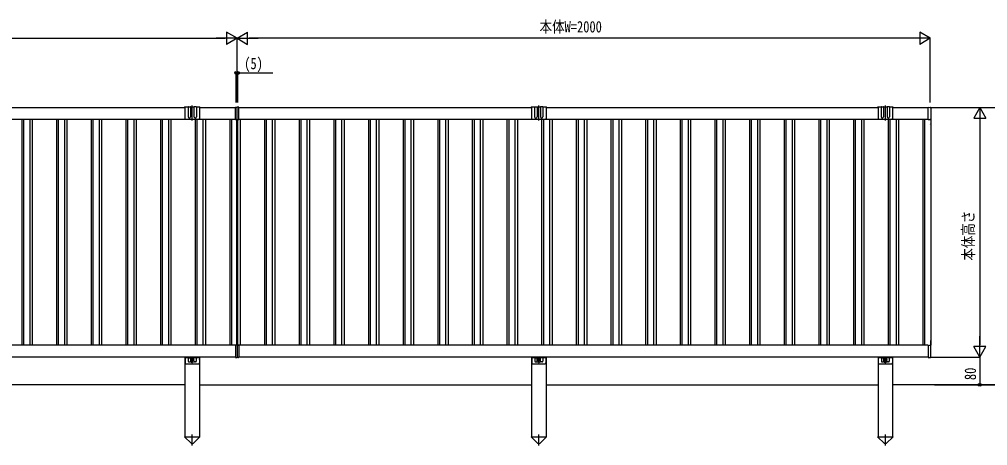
# Model space of a CAD drawing. Units: millimetres, scale not verified. Extents: x -4205 to 4205, y -2970 to 2970.
# Drawn here: x 6 to 2800, y -61 to 1169 of the extents above; entities that cross this region are included whole.
import ezdxf
from ezdxf.enums import TextEntityAlignment as Align

# ---------------------------------------------------------------- set-up
doc = ezdxf.new("R2010")
doc.units = ezdxf.units.MM
doc.header["$LTSCALE"] = 16
doc.layers.add('0-3_YKK_A1', color=4, linetype='Continuous')
doc.layers.add('0-4_YKK_D', color=6, linetype='Continuous')
doc.styles.add('ＭＳ ゴシック', font='')
doc.styles.get('ＭＳ ゴシック').set_extended_font_data('MS Gothic')

msp = doc.modelspace()

# ---------------------------------------------------------------- linework, layer by layer
at = {"layer": '0-3_YKK_A1'}
for p, q in [((-344.48, 914.22), (484.02, 914.22)), ((493.02, 915.72), (484.02, 915.72)), ((484.02, 915.72), (484.02, 882.71)), ((493.02, 915.72), (493.02, 887.71)), ((494.02, 916.72), (499.02, 916.72)), ((510.02, 915.72), (500.02, 915.72)), ((500.02, 915.72), (500.02, 887.71)), ((505.02, 876.64), (505.02, 920.42)), ((510.02, 915.72), (510.02, 887.71)), ((516.02, 916.72), (511.02, 916.72)), ((526.02, 915.72), (517.02, 915.72)), ((517.02, 915.72), (517.02, 887.71)), ((526.02, 915.72), (526.02, 882.71)), ((526.02, 914.22), (630.02, 914.22)), ((630.02, 914.16), (630.02, 914.95)), ((630.02, 880.92), (630.02, 914.16)), ((630.21, 915.15), (634.52, 915.42)), ((634.52, 915.42), (634.52, 914.42)), ((638.83, 915.15), (634.52, 915.42)), ((634.52, 880.92), (634.52, 914.42)), ((639.02, 914.16), (639.02, 914.95)), ((639.02, 914.22), (1484.02, 914.22)), ((639.02, 880.92), (639.02, 914.16)), ((1493.02, 915.72), (1484.02, 915.72)), ((1484.02, 915.72), (1484.02, 882.71)), ((1493.02, 915.72), (1493.02, 887.71)), ((1494.02, 916.72), (1499.02, 916.72)), ((1510.02, 915.72), (1500.02, 915.72)), ((1500.02, 915.72), (1500.02, 887.71)), ((1505.02, 876.64), (1505.02, 920.42)), ((1510.02, 915.72), (1510.02, 887.71)), ((1516.02, 916.72), (1511.02, 916.72)), ((1526.02, 915.72), (1517.02, 915.72)), ((1517.02, 915.72), (1517.02, 887.71)), ((1526.02, 915.72), (1526.02, 882.71)), ((1526.02, 914.22), (2484.02, 914.22)), ((2493.02, 915.72), (2484.02, 915.72)), ((2484.02, 915.72), (2484.02, 882.71)), ((2493.02, 915.72), (2493.02, 887.71)), ((2494.02, 916.72), (2499.02, 916.72)), ((2510.02, 915.72), (2500.02, 915.72)), ((2500.02, 915.72), (2500.02, 887.71)), ((2505.02, 876.64), (2505.02, 920.42)), ((2510.02, 915.72), (2510.02, 887.71)), ((2516.02, 916.72), (2511.02, 916.72)), ((2526.02, 915.72), (2517.02, 915.72)), ((2517.02, 915.72), (2517.02, 887.71)), ((2526.02, 915.72), (2526.02, 882.71)), ((2526.02, 914.22), (2628.52, 914.22)), ((2628.52, 914.42), (2628.52, 915.1)), ((2628.52, 880.92), (2628.52, 914.42)), ((2628.84, 915.4), (2635.58, 914.99)), ((2636.52, 913.99), (2636.52, 881.35)), ((630.02, 880.22), (-1359.48, 880.22)), ((13.22, 880.22), (13.22, 228.22)), ((18.22, 880.22), (18.22, 228.22)), ((36.02, 880.22), (36.02, 228.22)), ((43.22, 880.22), (43.22, 228.22)), ((113.22, 880.22), (113.22, 228.22)), ((118.22, 880.22), (118.22, 228.22)), ((136.02, 880.22), (136.02, 228.22)), ((143.22, 880.22), (143.22, 228.22)), ((213.22, 880.22), (213.22, 228.22)), ((218.22, 880.22), (218.22, 228.22)), ((236.02, 880.22), (236.02, 228.22)), ((243.22, 880.22), (243.22, 228.22)), ((313.22, 880.22), (313.22, 228.22)), ((318.22, 880.22), (318.22, 228.22)), ((336.02, 880.22), (336.02, 228.22)), ((343.22, 880.22), (343.22, 228.22)), ((413.22, 880.22), (413.22, 228.22)), ((418.22, 880.22), (418.22, 228.22)), ((436.02, 880.22), (436.02, 228.22)), ((443.22, 880.22), (443.22, 228.22)), ((486.02, 880.71), (504.31, 880.71)), ((505.73, 880.71), (524.02, 880.71)), ((513.22, 880.22), (513.22, 228.22)), ((518.22, 880.22), (518.22, 228.22)), ((536.02, 880.22), (536.02, 228.22)), ((543.22, 880.22), (543.22, 228.22)), ((613.22, 880.22), (613.22, 228.22)), ((618.22, 880.22), (618.22, 228.22)), ((630.02, 880.12), (630.02, 880.92)), ((634.52, 879.92), (630.58, 879.92)), ((633.02, 879.92), (633.02, 228.52)), ((634.52, 880.92), (634.52, 879.92)), ((634.52, 879.92), (638.46, 879.92)), ((636.02, 879.92), (636.02, 228.52)), ((639.02, 880.12), (639.02, 880.92)), ((2628.52, 880.22), (639.02, 880.22)), ((643.22, 880.22), (643.22, 228.22)), ((713.22, 880.22), (713.22, 228.22)), ((718.22, 880.22), (718.22, 228.22)), ((736.02, 880.22), (736.02, 228.22)), ((743.22, 880.22), (743.22, 228.22)), ((813.22, 880.22), (813.22, 228.22)), ((818.22, 880.22), (818.22, 228.22)), ((836.02, 880.22), (836.02, 228.22)), ((843.22, 880.22), (843.22, 228.22)), ((913.22, 880.22), (913.22, 228.22)), ((918.22, 880.22), (918.22, 228.22)), ((936.02, 880.22), (936.02, 228.22)), ((943.22, 880.22), (943.22, 228.22)), ((1013.22, 880.22), (1013.22, 228.22)), ((1018.22, 880.22), (1018.22, 228.22)), ((1036.02, 880.22), (1036.02, 228.22)), ((1043.22, 880.22), (1043.22, 228.22)), ((1113.22, 880.22), (1113.22, 228.22)), ((1118.22, 880.22), (1118.22, 228.22)), ((1136.02, 880.22), (1136.02, 228.22)), ((1143.22, 880.22), (1143.22, 228.22)), ((1213.22, 880.22), (1213.22, 228.22)), ((1218.22, 880.22), (1218.22, 228.22)), ((1236.02, 880.22), (1236.02, 228.22)), ((1243.22, 880.22), (1243.22, 228.22)), ((1313.22, 880.22), (1313.22, 228.22)), ((1318.22, 880.22), (1318.22, 228.22)), ((1336.02, 880.22), (1336.02, 228.22)), ((1343.22, 880.22), (1343.22, 228.22)), ((1413.22, 880.22), (1413.22, 228.22)), ((1418.22, 880.22), (1418.22, 228.22)), ((1436.02, 880.22), (1436.02, 228.22)), ((1443.22, 880.22), (1443.22, 228.22)), ((1486.02, 880.71), (1504.31, 880.71)), ((1505.73, 880.71), (1524.02, 880.71)), ((1513.22, 880.22), (1513.22, 228.22)), ((1518.22, 880.22), (1518.22, 228.22)), ((1536.02, 880.22), (1536.02, 228.22)), ((1543.22, 880.22), (1543.22, 228.22)), ((1613.22, 880.22), (1613.22, 228.22)), ((1618.22, 880.22), (1618.22, 228.22)), ((1636.02, 880.22), (1636.02, 228.22)), ((1643.22, 880.22), (1643.22, 228.22)), ((1713.22, 880.22), (1713.22, 228.22)), ((1718.22, 880.22), (1718.22, 228.22)), ((1736.02, 880.22), (1736.02, 228.22)), ((1743.22, 880.22), (1743.22, 228.22)), ((1813.22, 880.22), (1813.22, 228.22)), ((1818.22, 880.22), (1818.22, 228.22)), ((1836.02, 880.22), (1836.02, 228.22)), ((1843.22, 880.22), (1843.22, 228.22)), ((1913.22, 880.22), (1913.22, 228.22)), ((1918.22, 880.22), (1918.22, 228.22)), ((1936.02, 880.22), (1936.02, 228.22)), ((1943.22, 880.22), (1943.22, 228.22)), ((2013.22, 880.22), (2013.22, 228.22)), ((2018.22, 880.22), (2018.22, 228.22)), ((2036.02, 880.22), (2036.02, 228.22)), ((2043.22, 880.22), (2043.22, 228.22)), ((2113.22, 880.22), (2113.22, 228.22)), ((2118.22, 880.22), (2118.22, 228.22)), ((2136.02, 880.22), (2136.02, 228.22)), ((2143.22, 880.22), (2143.22, 228.22)), ((2213.22, 880.22), (2213.22, 228.22)), ((2218.22, 880.22), (2218.22, 228.22)), ((2236.02, 880.22), (2236.02, 228.22)), ((2243.22, 880.22), (2243.22, 228.22)), ((2313.22, 880.22), (2313.22, 228.22)), ((2318.22, 880.22), (2318.22, 228.22)), ((2336.02, 880.22), (2336.02, 228.22)), ((2343.22, 880.22), (2343.22, 228.22)), ((2413.22, 880.22), (2413.22, 228.22)), ((2418.22, 880.22), (2418.22, 228.22)), ((2436.02, 880.22), (2436.02, 228.22)), ((2443.22, 880.22), (2443.22, 228.22)), ((2486.02, 880.71), (2504.31, 880.71)), ((2505.73, 880.71), (2524.02, 880.71)), ((2513.22, 880.22), (2513.22, 228.22)), ((2518.22, 880.22), (2518.22, 228.22)), ((2536.02, 880.22), (2536.02, 228.22)), ((2543.22, 880.22), (2543.22, 228.22)), ((2613.22, 880.22), (2613.22, 228.22)), ((2618.22, 880.22), (2618.22, 228.22)), ((2628.52, 880.24), (2628.52, 880.92)), ((2628.84, 879.94), (2635.58, 880.35)), ((2632.02, 865.98), (2632.02, 866.36)), ((2636.02, 880.22), (2633.5, 880.22)), ((2636.02, 880.22), (2636.02, 228.22)), ((2636.52, 881.35), (2636.52, 868.07)), ((2636.52, 868.07), (2636.52, 867.08)), ((630.02, 228.22), (-1359.48, 228.22)), ((630.02, 228.32), (630.02, 227.52)), ((630.02, 227.52), (630.02, 194.28)), ((634.52, 228.52), (630.58, 228.52)), ((634.52, 228.52), (638.46, 228.52)), ((634.52, 227.52), (634.52, 228.52)), ((634.52, 227.52), (634.52, 194.02)), ((639.02, 228.32), (639.02, 227.52)), ((2628.52, 228.22), (639.02, 228.22)), ((639.02, 227.52), (639.02, 194.28)), ((2628.52, 228.2), (2628.52, 227.52)), ((2628.52, 227.52), (2628.52, 194.02)), ((2628.84, 228.5), (2635.58, 228.09)), ((2636.02, 228.22), (2633.42, 228.22)), ((2636.52, 240.37), (2636.52, 241.36)), ((2636.52, 227.09), (2636.52, 240.37)), ((2636.52, 194.45), (2636.52, 227.09)), ((630.02, 194.22), (-1359.48, 194.22)), ((484.02, 194.22), (484.02, -35.78)), ((484.52, 194.22), (484.52, 188.18)), ((484.52, 192.72), (493.52, 192.72)), ((484.52, 187.26), (484.52, 177.22)), ((486.52, 175.22), (523.52, 175.22)), ((493.52, 194.22), (493.52, 182.22)), ((494.52, 191.72), (499.52, 191.72)), ((495.52, 180.22), (498.52, 180.22)), ((500.47, 186.22), (509.57, 186.22)), ((500.52, 182.22), (500.52, 194.22)), ((500.52, 192.72), (509.52, 192.72)), ((502.94, 186.57), (502.94, 185.87)), ((502.94, 186.57), (504.17, 186.57)), ((502.94, 185.87), (504.17, 185.87)), ((504.67, 188.3), (505.37, 188.3)), ((504.67, 188.3), (504.67, 187.07)), ((504.67, 185.37), (504.67, 184.15)), ((504.67, 184.15), (505.37, 184.15)), ((505.02, 181.67), (505.02, 190.77)), ((505.37, 188.3), (505.37, 187.07)), ((505.37, 185.37), (505.37, 184.15)), ((505.87, 186.57), (507.09, 186.57)), ((505.87, 185.87), (507.09, 185.87)), ((507.09, 186.57), (507.09, 185.87)), ((509.52, 182.22), (509.52, 194.22)), ((515.52, 191.72), (510.52, 191.72)), ((514.52, 180.22), (511.52, 180.22)), ((516.52, 194.22), (516.52, 182.22)), ((516.52, 192.72), (525.52, 192.72)), ((525.52, 194.22), (525.52, 188.18)), ((525.52, 187.26), (525.52, 177.22)), ((526.02, 194.22), (526.02, -35.78)), ((630.02, 194.28), (630.02, 193.49)), ((630.21, 193.29), (634.52, 193.02)), ((634.52, 193.02), (634.52, 194.02)), ((638.83, 193.29), (634.52, 193.02)), ((639.02, 194.28), (639.02, 193.49)), ((2628.52, 194.22), (639.02, 194.22)), ((1484.02, 194.22), (1484.02, -35.78)), ((1484.52, 194.22), (1484.52, 188.18)), ((1484.52, 192.72), (1493.52, 192.72)), ((1484.52, 187.26), (1484.52, 177.22)), ((1486.52, 175.22), (1523.52, 175.22)), ((1493.52, 194.22), (1493.52, 182.22)), ((1494.52, 191.72), (1499.52, 191.72)), ((1495.52, 180.22), (1498.52, 180.22)), ((1500.47, 186.22), (1509.57, 186.22)), ((1500.52, 182.22), (1500.52, 194.22)), ((1500.52, 192.72), (1509.52, 192.72)), ((1502.94, 186.57), (1502.94, 185.87)), ((1502.94, 186.57), (1504.17, 186.57)), ((1502.94, 185.87), (1504.17, 185.87)), ((1504.67, 188.3), (1505.37, 188.3)), ((1504.67, 188.3), (1504.67, 187.07)), ((1504.67, 185.37), (1504.67, 184.15)), ((1504.67, 184.15), (1505.37, 184.15)), ((1505.02, 181.67), (1505.02, 190.77)), ((1505.37, 188.3), (1505.37, 187.07)), ((1505.37, 185.37), (1505.37, 184.15)), ((1505.87, 186.57), (1507.09, 186.57)), ((1505.87, 185.87), (1507.09, 185.87)), ((1507.09, 186.57), (1507.09, 185.87)), ((1509.52, 182.22), (1509.52, 194.22)), ((1515.52, 191.72), (1510.52, 191.72)), ((1514.52, 180.22), (1511.52, 180.22)), ((1516.52, 194.22), (1516.52, 182.22)), ((1516.52, 192.72), (1525.52, 192.72)), ((1525.52, 194.22), (1525.52, 188.18)), ((1525.52, 187.26), (1525.52, 177.22)), ((1526.02, 194.22), (1526.02, -35.78)), ((2484.02, 194.22), (2484.02, -35.78)), ((2484.52, 194.22), (2484.52, 188.18)), ((2484.52, 192.72), (2493.52, 192.72)), ((2484.52, 187.26), (2484.52, 177.22)), ((2486.52, 175.22), (2523.52, 175.22)), ((2493.52, 194.22), (2493.52, 182.22)), ((2494.52, 191.72), (2499.52, 191.72)), ((2495.52, 180.22), (2498.52, 180.22)), ((2500.47, 186.22), (2509.57, 186.22)), ((2500.52, 182.22), (2500.52, 194.22)), ((2500.52, 192.72), (2509.52, 192.72)), ((2502.94, 186.57), (2502.94, 185.87)), ((2502.94, 186.57), (2504.17, 186.57)), ((2502.94, 185.87), (2504.17, 185.87)), ((2504.67, 188.3), (2505.37, 188.3)), ((2504.67, 188.3), (2504.67, 187.07)), ((2504.67, 185.37), (2504.67, 184.15)), ((2504.67, 184.15), (2505.37, 184.15)), ((2505.02, 181.67), (2505.02, 190.77)), ((2505.37, 188.3), (2505.37, 187.07)), ((2505.37, 185.37), (2505.37, 184.15)), ((2505.87, 186.57), (2507.09, 186.57)), ((2505.87, 185.87), (2507.09, 185.87)), ((2507.09, 186.57), (2507.09, 185.87)), ((2509.52, 182.22), (2509.52, 194.22)), ((2515.52, 191.72), (2510.52, 191.72)), ((2514.52, 180.22), (2511.52, 180.22)), ((2516.52, 194.22), (2516.52, 182.22)), ((2516.52, 192.72), (2525.52, 192.72)), ((2525.52, 194.22), (2525.52, 188.18)), ((2525.52, 187.26), (2525.52, 177.22)), ((2526.02, 194.22), (2526.02, -35.78)), ((2628.52, 194.02), (2628.52, 193.34)), ((2628.84, 193.04), (2635.58, 193.45)), ((484.02, 113.73), (-344.48, 113.73)), ((526.02, 114.22), (1484.02, 114.22)), ((1526.02, 114.22), (2484.02, 114.22)), ((3304.08, 114.22), (2526.02, 114.22)), ((483.82, -36.78), (483.82, -35.78)), ((483.82, -35.78), (526.22, -35.78)), ((483.82, -36.78), (501.5, -54.33)), ((505.02, -61.29), (505.02, -28.81)), ((526.22, -36.78), (508.54, -54.33)), ((526.22, -35.78), (526.22, -36.78)), ((1483.82, -36.78), (1483.82, -35.78)), ((1483.82, -35.78), (1526.22, -35.78)), ((1483.82, -36.78), (1501.5, -54.33)), ((1505.02, -61.29), (1505.02, -28.81)), ((1526.22, -36.78), (1508.54, -54.33)), ((1526.22, -35.78), (1526.22, -36.78)), ((2483.82, -36.78), (2483.82, -35.78)), ((2483.82, -35.78), (2526.22, -35.78)), ((2483.82, -36.78), (2501.5, -54.33)), ((2505.02, -61.29), (2505.02, -28.81)), ((2526.22, -36.78), (2508.54, -54.33)), ((2526.22, -35.78), (2526.22, -36.78))]:
    msp.add_line(p, q, dxfattribs=at)
for centre, radius in [((505.02, 186.22), 4.25), ((505.02, 179.22), 1.65), ((1505.02, 186.22), 4.25), ((1505.02, 179.22), 1.65), ((2505.02, 186.22), 4.25), ((2505.02, 179.22), 1.65)]:
    msp.add_circle(centre, radius, dxfattribs=at)
for centre, radius, start, end in [((484.02, 913.72), 2, 90, 165.52249), ((494.02, 915.72), 1, 90, 180), ((499.02, 915.72), 1, 0, 90), ((511.02, 915.72), 1, 90, 180), ((516.02, 915.72), 1, 0, 90), ((526.02, 913.72), 2, 14.47751, 90), ((630.22, 914.95), 0.2, 93.5, 180), ((638.82, 914.95), 0.2, 0, 86.5), ((1484.02, 913.72), 2, 90, 165.52249), ((1494.02, 915.72), 1, 90, 180), ((1499.02, 915.72), 1, 0, 90), ((1511.02, 915.72), 1, 90, 180), ((1516.02, 915.72), 1, 0, 90), ((1526.02, 913.72), 2, 14.47751, 90), ((2484.02, 913.72), 2, 90, 165.52249), ((2494.02, 915.72), 1, 90, 180), ((2499.02, 915.72), 1, 0, 90), ((2511.02, 915.72), 1, 90, 180), ((2516.02, 915.72), 1, 0, 90), ((2526.02, 913.72), 2, 14.47751, 90), ((2628.82, 915.1), 0.3, 86.5, 180), ((2635.52, 913.99), 1, 0, 86.5), ((486.02, 882.71), 2, 180, 270), ((496.52, 887.71), 3.5, 180, 0), ((505.02, 880.01), 1, 44.427, 135.573), ((513.52, 887.71), 3.5, 180, 0), ((524.02, 882.71), 2, 270, 0), ((630.22, 880.12), 0.202, 179.93968, 269.38321), ((638.82, 880.12), 0.202, 270.61679, 0.06032), ((1486.02, 882.71), 2, 180, 270), ((1496.52, 887.71), 3.5, 180, 0), ((1505.02, 880.01), 1, 44.427, 135.573), ((1513.52, 887.71), 3.5, 180, 0), ((1524.02, 882.71), 2, 270, 0), ((2486.02, 882.71), 2, 180, 270), ((2496.52, 887.71), 3.5, 180, 0), ((2505.02, 880.01), 1, 44.427, 135.573), ((2513.52, 887.71), 3.5, 180, 0), ((2524.02, 882.71), 2, 270, 0), ((2628.82, 880.24), 0.3, 180, 273.5), ((2635.52, 881.35), 1, 273.5, 0), ((2635.52, 867.08), 1, 299.93477, 0.15594), ((630.22, 228.32), 0.202, 90.61679, 180.06032), ((638.82, 228.32), 0.202, 359.93968, 89.38321), ((2628.82, 228.2), 0.3, 86.5, 180), ((2635.52, 227.09), 1, 0, 86.5), ((2635.52, 241.36), 1, 359.84406, 60.06523), ((484.32, 187.72), 0.5, 293.57818, 66.42182), ((486.52, 177.22), 2, 180, 270), ((494.52, 192.72), 1, 180, 270), ((495.52, 182.22), 2, 180, 270), ((498.52, 182.22), 2, 270, 0), ((499.52, 192.72), 1, 270, 0), ((504.17, 187.07), 0.5, 270, 0), ((504.17, 185.37), 0.5, 0, 90), ((505.87, 187.07), 0.5, 180, 270), ((505.87, 185.37), 0.5, 90, 180), ((510.52, 192.72), 1, 180, 270), ((511.52, 182.22), 2, 180, 270), ((514.52, 182.22), 2, 270, 0), ((515.52, 192.72), 1, 270, 0), ((523.52, 177.22), 2, 270, 0), ((525.72, 187.72), 0.5, 113.57818, 246.42182), ((630.22, 193.49), 0.2, 180, 266.5), ((638.82, 193.49), 0.2, 273.5, 0), ((1484.32, 187.72), 0.5, 293.57818, 66.42182), ((1486.52, 177.22), 2, 180, 270), ((1494.52, 192.72), 1, 180, 270), ((1495.52, 182.22), 2, 180, 270), ((1498.52, 182.22), 2, 270, 0), ((1499.52, 192.72), 1, 270, 0), ((1504.17, 187.07), 0.5, 270, 0), ((1504.17, 185.37), 0.5, 0, 90), ((1505.87, 187.07), 0.5, 180, 270), ((1505.87, 185.37), 0.5, 90, 180), ((1510.52, 192.72), 1, 180, 270), ((1511.52, 182.22), 2, 180, 270), ((1514.52, 182.22), 2, 270, 0), ((1515.52, 192.72), 1, 270, 0), ((1523.52, 177.22), 2, 270, 0), ((1525.72, 187.72), 0.5, 113.57818, 246.42182), ((2484.32, 187.72), 0.5, 293.57818, 66.42182), ((2486.52, 177.22), 2, 180, 270), ((2494.52, 192.72), 1, 180, 270), ((2495.52, 182.22), 2, 180, 270), ((2498.52, 182.22), 2, 270, 0), ((2499.52, 192.72), 1, 270, 0), ((2504.17, 187.07), 0.5, 270, 0), ((2504.17, 185.37), 0.5, 0, 90), ((2505.87, 187.07), 0.5, 180, 270), ((2505.87, 185.37), 0.5, 90, 180), ((2510.52, 192.72), 1, 180, 270), ((2511.52, 182.22), 2, 180, 270), ((2514.52, 182.22), 2, 270, 0), ((2515.52, 192.72), 1, 270, 0), ((2523.52, 177.22), 2, 270, 0), ((2525.72, 187.72), 0.5, 113.57818, 246.42182), ((2628.82, 193.34), 0.3, 180, 273.5), ((2635.52, 194.45), 1, 273.5, 360), ((505.02, -50.78), 5, 225.20979, 314.79021), ((1505.02, -50.78), 5, 225.20979, 314.79021), ((2505.02, -50.78), 5, 225.20979, 314.79021)]:
    msp.add_arc(centre, radius, start, end, dxfattribs=at)
for centre, start_param, end_param in [((630.58, 880.92), 4.6587856, 4.712389), ((638.46, 880.92), 4.712389, 4.7659923), ((630.58, 227.52), 1.5707963, 1.6243997), ((638.46, 227.52), 1.517193, 1.5707963)]:
    msp.add_ellipse(centre, major_axis=(6.74, 0), ratio=0.148374, start_param=start_param, end_param=end_param, dxfattribs=at)
at = {"layer": '0-4_YKK_D'}
for p, q in [((634.52, 1114.22), (604.21, 1131.72)), ((604.21, 1131.72), (604.21, 1096.72)), ((634.52, 1114.22), (664.83, 1131.72)), ((664.83, 1096.72), (664.83, 1131.72)), ((2634.52, 1114.22), (2604.21, 1131.72)), ((2604.21, 1131.72), (2604.21, 1096.72)), ((-1330.48, 1114.22), (599.52, 1114.22)), ((634.52, 1114.22), (573.9, 1114.22)), ((634.52, 1114.22), (604.21, 1096.72)), ((634.52, 929.22), (634.52, 1115.22)), ((634.52, 929.22), (634.52, 1115.22)), ((634.52, 1114.22), (664.83, 1096.72)), ((634.52, 1114.22), (695.14, 1114.22)), ((2599.52, 1114.22), (669.52, 1114.22)), ((2634.52, 1114.22), (2573.9, 1114.22)), ((2634.52, 1114.22), (2604.21, 1096.72)), ((2634.52, 929.22), (2634.52, 1115.22)), ((632.02, 929.22), (632.02, 1015.22)), ((637.02, 929.22), (637.02, 1015.22)), ((2633.02, 914.22), (2778.52, 914.22)), ((2633.02, 914.22), (2878.52, 914.22)), ((2777.52, 914.22), (2760.02, 883.91)), ((2777.52, 914.22), (2795.02, 883.91)), ((2777.52, 914.22), (2777.52, 853.6)), ((2760.02, 883.91), (2795.02, 883.91)), ((2777.52, 879.22), (2777.52, 229.22)), ((2777.52, 194.22), (2777.52, 254.84)), ((2777.52, 194.22), (2760.02, 224.53)), ((2795.02, 224.53), (2760.02, 224.53)), ((2777.52, 194.22), (2795.02, 224.53)), ((2633.02, 194.22), (2778.52, 194.22)), ((2647.02, 194.22), (2778.52, 194.22)), ((2777.52, 194.22), (2777.52, 114.22)), ((2647.02, 114.22), (2778.52, 114.22)), ((2648.02, 114.22), (2878.52, 114.22))]:
    msp.add_line(p, q, dxfattribs=at)
msp.add_lwpolyline([(632.02, 1014.22), (637.02, 1014.22), (737.62, 1014.22)], dxfattribs=at)
for centre in [(632.02, 1014.22), (637.02, 1014.22), (2777.52, 114.22)]:
    msp.add_circle(centre, 4.25, dxfattribs=at)

# ---------------------------------------------------------------- texts
at = {"layer": '0-4_YKK_D', "style": 'ＭＳ ゴシック', "width": 0.8}
for s, p in [('本体W=2000', (1507.32, 1121.22)), ('(5)', (655.02, 1015.22))]:
    msp.add_text(s, height=32.99, dxfattribs=at).set_placement(p, align=Align.BOTTOM_LEFT)
for s, p in [('本体高さ', (2770.52, 472.62)), ('80', (2776.52, 127.82))]:
    msp.add_text(s, height=32.99, rotation=90, dxfattribs=at).set_placement(p, align=Align.BOTTOM_LEFT)

doc.saveas('drawing.dxf')
